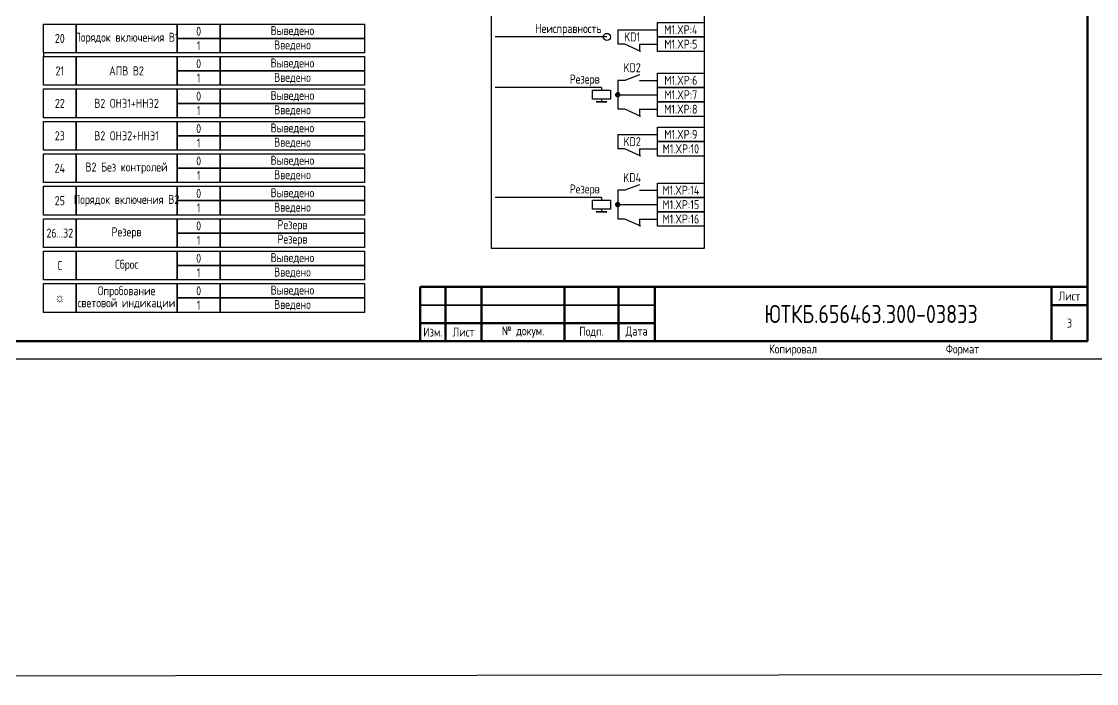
# Model space of a CAD drawing. Header units: millimetres. Extents: x -920 to 1754, y -90 to 589.
# Drawn here: x 959.4 to 1257.5, y -90 to 93.7 of the extents above; entities that cross this region are included whole.
import ezdxf

# ---------------------------------------------------------------- set-up
doc = ezdxf.new("R2010")
doc.units = ezdxf.units.MM
doc.styles.add('Gost_type_A', font='GOST_0.TTF')

# ---------------------------------------------------------------- blocks, each defined once
blk = doc.blocks.new('Формат_А3')
blk.add_lwpolyline([(-420, 297), (0, 297), (0, 0), (-420, 0)], close=True)
at = {"lineweight": 50}
blk.add_lwpolyline([(-400, 292), (-5, 292), (-5, 5), (-400, 5)], close=True, dxfattribs=at)
blk = doc.blocks.new('Штамп малый нижний')
at = {"lineweight": 50}
for points in [[(-185, 15), (-178, 15), (-178, 5), (-185, 5)], [(-178, 15), (-168, 15), (-168, 5), (-178, 5)], [(-168, 15), (-145, 15), (-145, 5), (-168, 5)], [(-145, 15), (-130, 15), (-130, 5), (-145, 5)], [(-130, 15), (-120, 15), (-120, 5), (-130, 5)], [(-120, 15), (-10, 15), (-10, 0), (-120, 0)], [(-10, 15), (0, 15), (0, 10), (-10, 10)], [(-10, 10), (0, 10), (0, 0), (-10, 0)], [(-185, 5), (-178, 5), (-178, 0), (-185, 0)], [(-178, 5), (-168, 5), (-168, 0), (-178, 0)], [(-168, 5), (-145, 5), (-145, 0), (-168, 0)], [(-145, 5), (-130, 5), (-130, 0), (-145, 0)], [(-130, 5), (-120, 5), (-120, 0), (-130, 0)]]:
    blk.add_lwpolyline(points, close=True, dxfattribs=at)
for points in [[(-185, 15), (-178, 15), (-178, 10), (-185, 10)], [(-178, 15), (-168, 15), (-168, 10), (-178, 10)], [(-168, 15), (-145, 15), (-145, 10), (-168, 10)], [(-145, 15), (-130, 15), (-130, 10), (-145, 10)], [(-130, 15), (-120, 15), (-120, 10), (-130, 10)], [(-185, 10), (-178, 10), (-178, 5), (-185, 5)], [(-178, 10), (-168, 10), (-168, 5), (-178, 5)], [(-168, 10), (-145, 10), (-145, 5), (-168, 5)], [(-145, 10), (-130, 10), (-130, 5), (-145, 5)], [(-130, 10), (-120, 10), (-120, 5), (-130, 5)]]:
    blk.add_lwpolyline(points, close=True)
at = {"char_height": 2.5, "style": 'Gost_type_A'}
for s, insert, width, attachment_point in [('Лист', (-5, 12.5), 10, 5), ('Изм.', (-181.5, 2.5), 7, 5), ('Лист', (-173, 2.5), 10, 5), ('№ докум.', (-156.5, 2.5), 23, 5), ('Подп.', (-137.5, 2.5), 15, 5), ('Дата', (-125, 2.5), 10, 5), ('Копировал', (-75, -2.53), 13.1202, 6), ('Формат', (-30, -2.53), 13.1202, 6)]:
    blk.add_mtext(s, dxfattribs=dict(at, insert=insert, width=width, attachment_point=attachment_point))
blk = doc.blocks.new('POINT')
at = {"const_width": 0.75}
blk.add_lwpolyline([(-0.375, 0, 1), (0.375, 0, 1)], format="xyb", close=True, dxfattribs=at)

msp = doc.modelspace()

# ---------------------------------------------------------------- linework, layer by layer
at = {"ltscale": 1.08}
for p, q in [((1124.76, 91.37), (1135.76, 91.37)), ((1126.76, 87.37), (1124.76, 87.37)), ((1130.76, 87.37), (1135.76, 87.37)), ((1126.76, 77.33), (1124.76, 77.33)), ((1124.76, 77.33), (1124.76, 69.33)), ((1130.76, 77.33), (1135.76, 77.33)), ((1124.76, 73.33), (1135.76, 73.33)), ((1126.76, 69.33), (1124.76, 69.33)), ((1130.76, 69.33), (1135.76, 69.33)), ((1124.76, 62.33), (1135.76, 62.33)), ((1126.76, 58.33), (1124.76, 58.33)), ((1130.76, 58.33), (1135.76, 58.33)), ((1126.76, 46.85), (1124.76, 46.85)), ((1124.76, 46.85), (1124.76, 38.85)), ((1130.76, 46.85), (1135.76, 46.85)), ((1124.76, 42.85), (1135.76, 42.85)), ((1126.76, 38.85), (1124.76, 38.85)), ((1130.76, 38.85), (1135.76, 38.85))]:
    msp.add_line(p, q, dxfattribs=at)
for p, q in [((1124.76, 91.37), (1124.76, 87.37)), ((1121.76, 89.37), (1090.76, 89.37)), ((1130.76, 87.37), (1130.76, 85.37)), ((965.57, 84.95), (965.57, 83.95)), ((1120.26, 75.33), (1090.76, 75.33)), ((1120.26, 75.33), (1120.26, 74.58)), ((1120.26, 72.08), (1120.26, 71.33)), ((1130.76, 69.33), (1130.76, 67.33)), ((1124.76, 62.33), (1124.76, 58.33)), ((1130.76, 58.33), (1130.76, 56.33)), ((1120.26, 44.85), (1090.76, 44.85)), ((1120.26, 44.85), (1120.26, 44.1)), ((1120.26, 41.6), (1120.26, 40.85)), ((1130.76, 38.85), (1130.76, 36.85))]:
    msp.add_line(p, q)
at = {"ltscale": 4.32}
for p, q in [((1131.15, 85.37), (1126.76, 87.37)), ((1130.76, 78.83), (1126.76, 77.33)), ((1131.15, 67.34), (1126.76, 69.33)), ((1131.15, 56.34), (1126.76, 58.33)), ((1130.76, 48.35), (1126.76, 46.85)), ((1131.15, 36.85), (1126.76, 38.85))]:
    msp.add_line(p, q, dxfattribs=at)
at = {"color": 94, "lineweight": 30}
msp.add_lwpolyline([(-920, 586), (1754.28, 589), (1754.28, -87), (-920, -90)], close=True, dxfattribs=at)
for points in [[(1089.76, 276.84), (1148.76, 276.84), (1148.76, 30.67), (1089.76, 30.67)], [(965.57, 92.95), (974.57, 92.95), (974.57, 84.95), (965.57, 84.95)], [(974.57, 92.95), (1002.57, 92.95), (1002.57, 84.95), (974.57, 84.95)], [(1002.57, 92.95), (1014.57, 92.95), (1014.57, 88.95), (1002.57, 88.95)], [(1014.57, 92.95), (1054.57, 92.95), (1054.57, 88.95), (1014.57, 88.95)], [(1135.76, 93.37), (1148.76, 93.37), (1148.76, 89.37), (1135.76, 89.37)], [(1002.57, 88.95), (1014.57, 88.95), (1014.57, 84.95), (1002.57, 84.95)], [(1014.57, 88.95), (1054.57, 88.95), (1054.57, 84.95), (1014.57, 84.95)], [(1135.76, 89.37), (1148.76, 89.37), (1148.76, 85.37), (1135.76, 85.37)], [(965.57, 83.95), (974.57, 83.95), (974.57, 75.95), (965.57, 75.95)], [(974.57, 83.95), (1002.57, 83.95), (1002.57, 75.95), (974.57, 75.95)], [(1002.57, 83.95), (1014.57, 83.95), (1014.57, 79.95), (1002.57, 79.95)], [(1014.57, 83.95), (1054.57, 83.95), (1054.57, 79.95), (1014.57, 79.95)], [(1002.57, 79.95), (1014.57, 79.95), (1014.57, 75.95), (1002.57, 75.95)], [(1014.57, 79.95), (1054.57, 79.95), (1054.57, 75.95), (1014.57, 75.95)], [(1135.76, 79.33), (1148.76, 79.33), (1148.76, 75.33), (1135.76, 75.33)], [(965.57, 74.95), (974.57, 74.95), (974.57, 66.95), (965.57, 66.95)], [(974.57, 74.95), (1002.57, 74.95), (1002.57, 66.95), (974.57, 66.95)], [(1002.57, 74.95), (1014.57, 74.95), (1014.57, 70.95), (1002.57, 70.95)], [(1014.57, 74.95), (1054.57, 74.95), (1054.57, 70.95), (1014.57, 70.95)], [(1122.76, 74.58), (1122.76, 72.08), (1117.76, 72.08), (1117.76, 74.58)], [(1135.76, 75.33), (1148.76, 75.33), (1148.76, 71.33), (1135.76, 71.33)], [(1002.57, 70.95), (1014.57, 70.95), (1014.57, 66.95), (1002.57, 66.95)], [(1014.57, 70.95), (1054.57, 70.95), (1054.57, 66.95), (1014.57, 66.95)], [(1121.76, 71.33), (1118.76, 71.33)], [(1135.76, 71.33), (1148.76, 71.33), (1148.76, 67.33), (1135.76, 67.33)], [(965.57, 65.95), (974.57, 65.95), (974.57, 57.95), (965.57, 57.95)], [(974.57, 65.95), (1002.57, 65.95), (1002.57, 57.95), (974.57, 57.95)], [(1002.57, 65.95), (1014.57, 65.95), (1014.57, 61.95), (1002.57, 61.95)], [(1014.57, 65.95), (1054.57, 65.95), (1054.57, 61.95), (1014.57, 61.95)], [(1135.76, 64.33), (1148.76, 64.33), (1148.76, 60.33), (1135.76, 60.33)], [(1002.57, 61.95), (1014.57, 61.95), (1014.57, 57.95), (1002.57, 57.95)], [(1014.57, 61.95), (1054.57, 61.95), (1054.57, 57.95), (1014.57, 57.95)], [(1135.76, 60.33), (1148.76, 60.33), (1148.76, 56.33), (1135.76, 56.33)], [(965.57, 56.95), (974.57, 56.95), (974.57, 48.95), (965.57, 48.95)], [(974.57, 56.95), (1002.57, 56.95), (1002.57, 48.95), (974.57, 48.95)], [(1002.57, 56.95), (1014.57, 56.95), (1014.57, 52.95), (1002.57, 52.95)], [(1014.57, 56.95), (1054.57, 56.95), (1054.57, 52.95), (1014.57, 52.95)], [(1002.57, 52.95), (1014.57, 52.95), (1014.57, 48.95), (1002.57, 48.95)], [(1014.57, 52.95), (1054.57, 52.95), (1054.57, 48.95), (1014.57, 48.95)], [(965.57, 47.95), (974.57, 47.95), (974.57, 39.95), (965.57, 39.95)], [(974.57, 47.95), (1002.57, 47.95), (1002.57, 39.95), (974.57, 39.95)], [(1002.57, 47.95), (1014.57, 47.95), (1014.57, 43.95), (1002.57, 43.95)], [(1014.57, 47.95), (1054.57, 47.95), (1054.57, 43.95), (1014.57, 43.95)], [(1135.76, 48.85), (1148.76, 48.85), (1148.76, 44.85), (1135.76, 44.85)], [(1135.76, 44.85), (1148.76, 44.85), (1148.76, 40.85), (1135.76, 40.85)], [(1002.57, 43.95), (1014.57, 43.95), (1014.57, 39.95), (1002.57, 39.95)], [(1014.57, 43.95), (1054.57, 43.95), (1054.57, 39.95), (1014.57, 39.95)], [(1122.76, 44.1), (1122.76, 41.6), (1117.76, 41.6), (1117.76, 44.1)], [(965.57, 38.95), (974.57, 38.95), (974.57, 30.95), (965.57, 30.95)], [(974.57, 38.95), (1002.57, 38.95), (1002.57, 30.95), (974.57, 30.95)], [(1002.57, 38.95), (1014.57, 38.95), (1014.57, 34.95), (1002.57, 34.95)], [(1014.57, 38.95), (1054.57, 38.95), (1054.57, 34.95), (1014.57, 34.95)], [(1121.76, 40.85), (1118.76, 40.85)], [(1135.76, 40.85), (1148.76, 40.85), (1148.76, 36.85), (1135.76, 36.85)], [(1002.57, 34.95), (1014.57, 34.95), (1014.57, 30.95), (1002.57, 30.95)], [(1014.57, 34.95), (1054.57, 34.95), (1054.57, 30.95), (1014.57, 30.95)], [(965.57, 29.95), (974.57, 29.95), (974.57, 21.95), (965.57, 21.95)], [(974.57, 29.95), (1002.57, 29.95), (1002.57, 21.95), (974.57, 21.95)], [(1002.57, 29.95), (1014.57, 29.95), (1014.57, 25.95), (1002.57, 25.95)], [(1014.57, 29.95), (1054.57, 29.95), (1054.57, 25.95), (1014.57, 25.95)], [(1002.57, 25.95), (1014.57, 25.95), (1014.57, 21.95), (1002.57, 21.95)], [(1014.57, 25.95), (1054.57, 25.95), (1054.57, 21.95), (1014.57, 21.95)], [(965.57, 20.95), (974.57, 20.95), (974.57, 12.95), (965.57, 12.95)], [(974.57, 20.95), (1002.57, 20.95), (1002.57, 12.95), (974.57, 12.95)], [(1002.57, 20.95), (1014.57, 20.95), (1014.57, 16.95), (1002.57, 16.95)], [(1014.57, 20.95), (1054.57, 20.95), (1054.57, 16.95), (1014.57, 16.95)], [(1002.57, 16.95), (1014.57, 16.95), (1014.57, 12.95), (1002.57, 12.95)], [(1014.57, 16.95), (1054.57, 16.95), (1054.57, 12.95), (1014.57, 12.95)]]:
    msp.add_lwpolyline(points, close=True)
msp.add_circle((1121.76, 89.37), 1)

# ---------------------------------------------------------------- block references
at = {"color": 1}
for name, p in [('Формат_А3', (1260, 0)), ('Штамп малый нижний', (1255, 5))]:
    msp.add_blockref(name, p, dxfattribs=at)
for p in [(1124.76, 73.33), (1124.76, 42.85)]:
    msp.add_blockref('POINT', p)

# ---------------------------------------------------------------- texts
at = {"char_height": 2.5, "line_spacing_factor": 0.8, "style": 'Gost_type_A'}
for s, insert, width, attachment_point in [('Выведено', (1034.57, 90.95), 40, 5), ('Неисправность', (1120.26, 91.37), 37, 6), ('20', (970.07, 88.95), 9, 5), ('Порядок включения В1', (988.57, 88.95), 28, 5), ('0', (1008.57, 90.95), 12, 5), ('1', (1008.57, 86.95), 12, 5), ('Введено', (1034.57, 86.95), 40, 5), ('21', (970.07, 79.95), 9, 5), ('АПВ В2', (988.57, 79.95), 28, 5), ('0', (1008.57, 81.95), 12, 5), ('Выведено', (1034.57, 81.95), 40, 5), ('1', (1008.57, 77.95), 12, 5), ('Введено', (1034.57, 77.95), 40, 5), ('Резерв', (1119.76, 77.33), 37, 6), ('22', (970.07, 70.95), 9, 5), ('В2 ОНЭ1+ННЭ2', (988.57, 70.95), 28, 5), ('0', (1008.57, 72.95), 12, 5), ('Выведено', (1034.57, 72.95), 40, 5), ('1', (1008.57, 68.95), 12, 5), ('Введено', (1034.57, 68.95), 40, 5), ('23', (970.07, 61.95), 9, 5), ('В2 ОНЭ2+ННЭ1', (988.57, 61.95), 28, 5), ('0', (1008.57, 63.95), 12, 5), ('Выведено', (1034.57, 63.95), 40, 5), ('1', (1008.57, 59.95), 12, 5), ('Введено', (1034.57, 59.95), 40, 5), ('24', (970.07, 52.95), 9, 5), ('В2 Без контролей', (988.57, 52.95), 28, 5), ('0', (1008.57, 54.95), 12, 5), ('Выведено', (1034.57, 54.95), 40, 5), ('1', (1008.57, 50.95), 12, 5), ('Введено', (1034.57, 50.95), 40, 5), ('Резерв', (1119.76, 46.85), 37, 6), ('25', (970.07, 43.95), 9, 5), ('Порядок включения В2', (988.57, 43.95), 28, 5), ('0', (1008.57, 45.95), 12, 5), ('Выведено', (1034.57, 45.95), 40, 5), ('1', (1008.57, 41.95), 12, 5), ('Введено', (1034.57, 41.95), 40, 5), ('26...32', (970.07, 34.95), 9, 5), ('Резерв', (988.57, 34.95), 28, 5), ('0', (1008.57, 36.95), 12, 5), ('Резерв', (1034.57, 36.95), 40, 5), ('1', (1008.57, 32.95), 12, 5), ('Резерв', (1034.57, 32.95), 40, 5), ('C', (970.07, 25.95), 9, 5), ('Сброс', (988.57, 25.95), 28, 5), ('0', (1008.57, 27.95), 12, 5), ('Выведено', (1034.57, 27.95), 40, 5), ('1', (1008.57, 23.95), 12, 5), ('Введено', (1034.57, 23.95), 40, 5), ('Опробование световой индикации', (988.57, 16.95), 28, 5), ('0', (1008.57, 18.95), 12, 5), ('Выведено', (1034.57, 18.95), 40, 5), ('☼', (970.07, 16.95), 9, 5), ('1', (1008.57, 14.95), 12, 5), ('Введено', (1034.57, 14.95), 40, 5)]:
    msp.add_mtext(s, dxfattribs=dict(at, insert=insert, width=width, attachment_point=attachment_point))
at = {"attachment_point": 5, "style": 'Gost_type_A'}
for s, insert, char_height, width in [('M1.XP:4', (1142.26, 91.37), 2.5, 13), ('KD1', (1128.76, 89.37), 2.5, 8), ('M1.XP:5', (1142.26, 87.37), 2.5, 13), ('KD2', (1128.76, 80.83), 2.5, 8), ('M1.XP:6', (1142.26, 77.33), 2.5, 13), ('M1.XP:7', (1142.26, 73.33), 2.5, 13), ('M1.XP:8', (1142.26, 69.33), 2.5, 13), ('M1.XP:9', (1142.26, 62.33), 2.5, 13), ('KD2', (1128.76, 60.33), 2.5, 8), ('M1.XP:10', (1142.26, 58.33), 2.5, 13), ('KD4', (1128.76, 50.35), 2.5, 8), ('M1.XP:14', (1142.26, 46.85), 2.5, 13), ('M1.XP:15', (1142.26, 42.85), 2.5, 13), ('M1.XP:16', (1142.26, 38.85), 2.5, 13), ('ЮТКБ.656463.300-038Э3', (1195, 12.5), 5, 120), ('3', (1250, 10), 2.5, 10)]:
    msp.add_mtext(s, dxfattribs=dict(at, insert=insert, char_height=char_height, width=width))

doc.saveas('drawing.dxf')
